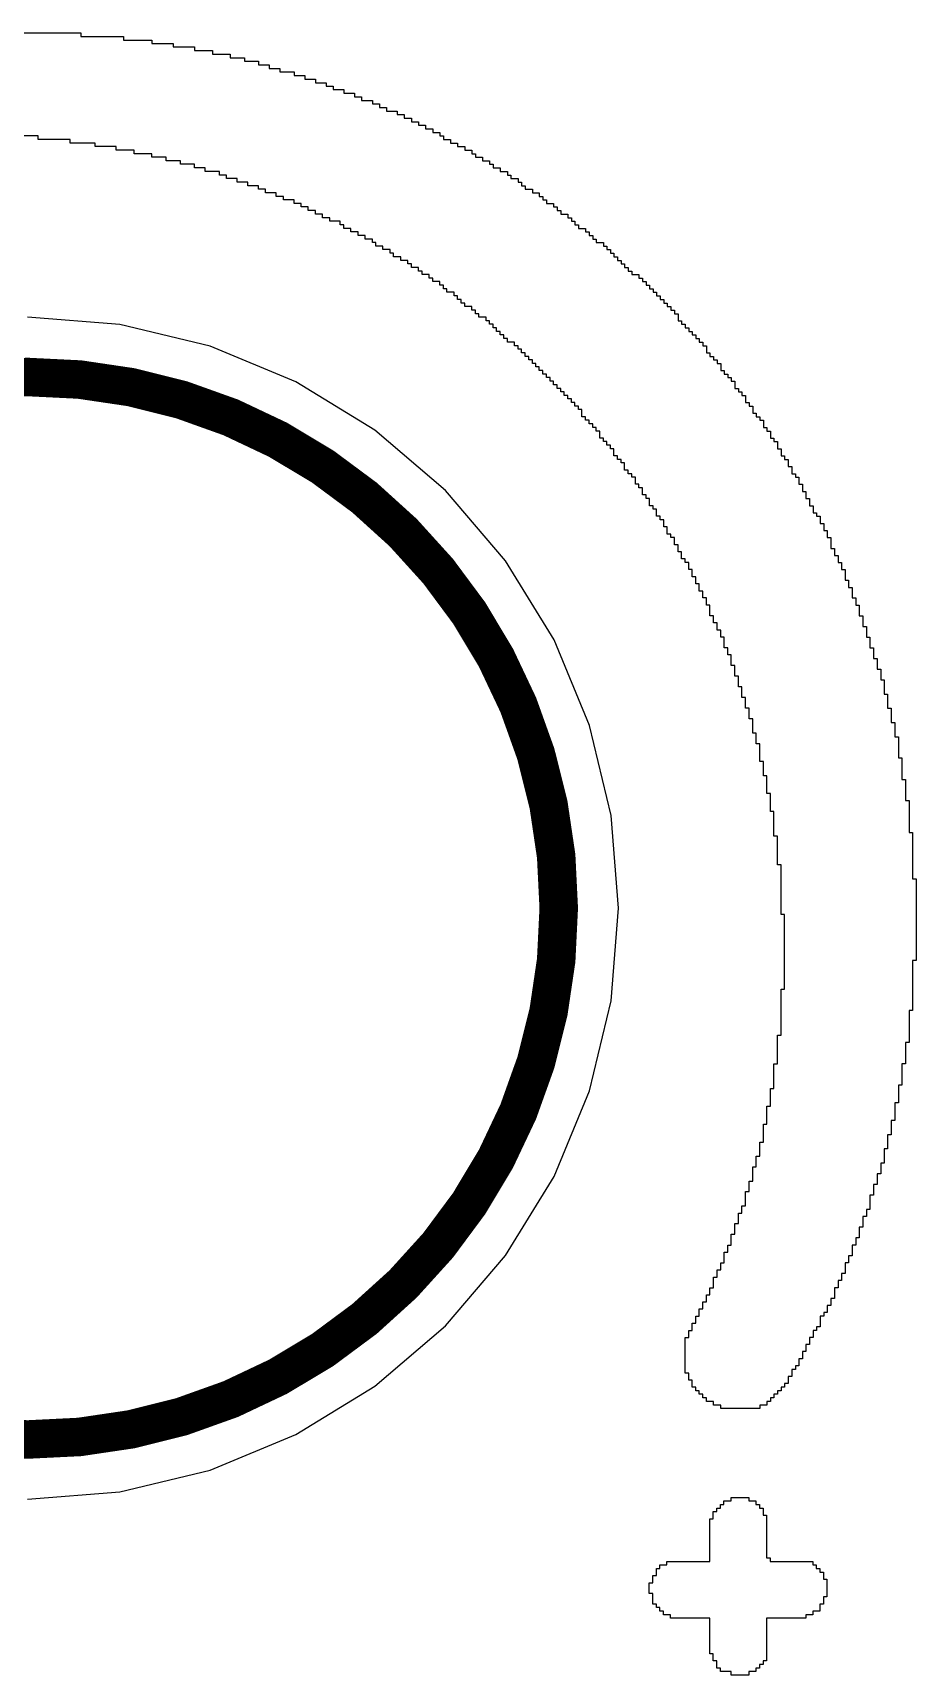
# Model space of a CAD drawing. Header units: millimetres. Extents: x -0.1 to 82.7, y -1.4 to 29.7.
# Drawn here: x 35.04 to 40.85, y 9.44 to 20.26 of the extents above; entities that cross this region are included whole.
import ezdxf

# ---------------------------------------------------------------- set-up
doc = ezdxf.new("R2010")
doc.units = ezdxf.units.MM
for name, color, linetype in [('BottomLayer', 5, 'Continuous'), ('MultiLayer', 9, 'Continuous'), ('TopLayer', 1, 'Continuous'), ('TopOverlay', 2, 'Continuous')]:
    doc.layers.add(name, color=color, linetype=linetype)

msp = doc.modelspace()

# ---------------------------------------------------------------- linework, layer by layer
at = {"layer": 'BottomLayer'}
for p, q in [((35.609, 18.34), (35, 18.388)), ((36.203, 18.197), (35.609, 18.34)), ((36.767, 17.963), (36.203, 18.197)), ((37.288, 17.644), (36.767, 17.963)), ((37.753, 17.247), (37.288, 17.644)), ((38.15, 16.783), (37.753, 17.247)), ((38.469, 16.262), (38.15, 16.783)), ((38.702, 15.698), (38.469, 16.262)), ((38.845, 15.104), (38.702, 15.698)), ((38.893, 14.494), (38.845, 15.104)), ((38.845, 13.885), (38.893, 14.494)), ((38.702, 13.291), (38.845, 13.885)), ((38.469, 12.727), (38.702, 13.291)), ((38.15, 12.206), (38.469, 12.727)), ((37.753, 11.742), (38.15, 12.206)), ((37.288, 11.345), (37.753, 11.742)), ((36.767, 11.026), (37.288, 11.345)), ((36.203, 10.792), (36.767, 11.026)), ((35.609, 10.649), (36.203, 10.792)), ((35, 10.601), (35.609, 10.649))]:
    msp.add_line(p, q, dxfattribs=at)
at = {"layer": 'MultiLayer'}
for p, q in [((35, 17.995), (35.229, 17.995)), ((35.229, 17.995), (35.684, 17.935)), ((35.684, 17.935), (36.127, 17.816)), ((36.127, 17.816), (36.551, 17.64)), ((36.551, 17.64), (36.949, 17.411)), ((36.949, 17.411), (37.313, 17.132)), ((37.313, 17.132), (37.637, 16.807)), ((37.637, 16.807), (37.916, 16.443)), ((37.916, 16.443), (38.146, 16.046)), ((38.146, 16.046), (38.321, 15.622)), ((38.321, 15.622), (38.44, 15.179)), ((38.44, 15.179), (38.5, 14.724)), ((38.5, 14.724), (38.5, 14.494)), ((38.5, 14.494), (38.5, 14.265)), ((38.5, 14.265), (38.44, 13.81)), ((38.44, 13.81), (38.321, 13.367)), ((38.321, 13.367), (38.146, 12.943)), ((38.146, 12.943), (37.916, 12.546)), ((37.916, 12.546), (37.637, 12.182)), ((37.637, 12.182), (37.313, 11.857)), ((37.313, 11.857), (36.949, 11.578)), ((36.949, 11.578), (36.551, 11.349)), ((36.551, 11.349), (36.127, 11.173)), ((36.127, 11.173), (35.684, 11.054)), ((35.684, 11.054), (35.229, 10.994)), ((35.229, 10.994), (35, 10.994))]:
    msp.add_line(p, q, dxfattribs=at)
for points, const_width in [([(38.5, 14.494, 1), (31.5, 14.494, 1)], 0.254), ([(38.436, 14.494, 1), (38.563, 14.494, 1)], 0.127)]:
    msp.add_lwpolyline(points, format="xyb", close=True, dxfattribs=dict(at, const_width=const_width))
at = {"layer": 'TopLayer'}
for p, q in [((35.609, 18.34), (35, 18.388)), ((36.203, 18.197), (35.609, 18.34)), ((36.767, 17.963), (36.203, 18.197)), ((37.288, 17.644), (36.767, 17.963)), ((37.753, 17.247), (37.288, 17.644)), ((38.15, 16.783), (37.753, 17.247)), ((38.469, 16.262), (38.15, 16.783)), ((38.702, 15.698), (38.469, 16.262)), ((38.845, 15.104), (38.702, 15.698)), ((38.893, 14.494), (38.845, 15.104)), ((38.845, 13.885), (38.893, 14.494)), ((38.702, 13.291), (38.845, 13.885)), ((38.469, 12.727), (38.702, 13.291)), ((38.15, 12.206), (38.469, 12.727)), ((37.753, 11.742), (38.15, 12.206)), ((37.288, 11.345), (37.753, 11.742)), ((36.767, 11.026), (37.288, 11.345)), ((36.203, 10.792), (36.767, 11.026)), ((35.609, 10.649), (36.203, 10.792)), ((35, 10.601), (35.609, 10.649))]:
    msp.add_line(p, q, dxfattribs=at)
at = {"layer": 'TopOverlay'}
for p, q in [((34.649, 20.261), (35.351, 20.261)), ((35.351, 20.261), (35.351, 20.238)), ((35.351, 20.238), (35.632, 20.238)), ((35.632, 20.238), (35.632, 20.214)), ((35.632, 20.214), (35.82, 20.214)), ((35.82, 20.214), (35.82, 20.191)), ((35.82, 20.191), (35.96, 20.191)), ((35.96, 20.191), (35.96, 20.168)), ((35.96, 20.168), (36.101, 20.168)), ((36.101, 20.168), (36.101, 20.144)), ((36.101, 20.144), (36.218, 20.144)), ((36.218, 20.144), (36.218, 20.121)), ((36.218, 20.121), (36.335, 20.121)), ((36.335, 20.121), (36.335, 20.097)), ((36.335, 20.097), (36.429, 20.097)), ((36.429, 20.097), (36.429, 20.074)), ((36.429, 20.074), (36.522, 20.074)), ((36.522, 20.074), (36.522, 20.05)), ((36.522, 20.05), (36.593, 20.05)), ((36.593, 20.05), (36.593, 20.027)), ((36.593, 20.027), (36.663, 20.027)), ((36.663, 20.027), (36.663, 20.004)), ((36.663, 20.004), (36.756, 20.004)), ((36.756, 20.004), (36.756, 19.98)), ((36.756, 19.98), (36.827, 19.98)), ((36.827, 19.98), (36.827, 19.957)), ((36.827, 19.957), (36.897, 19.957)), ((36.897, 19.957), (36.897, 19.933)), ((36.897, 19.933), (36.967, 19.933)), ((36.967, 19.933), (36.967, 19.91)), ((36.967, 19.91), (37.014, 19.91)), ((37.014, 19.91), (37.014, 19.887)), ((37.014, 19.887), (37.084, 19.887)), ((37.084, 19.887), (37.084, 19.863)), ((37.084, 19.863), (37.155, 19.863)), ((37.155, 19.863), (37.155, 19.84)), ((37.155, 19.84), (37.201, 19.84)), ((37.201, 19.84), (37.201, 19.816)), ((37.201, 19.816), (37.272, 19.816)), ((37.272, 19.816), (37.272, 19.793)), ((37.272, 19.793), (37.319, 19.793)), ((37.319, 19.793), (37.319, 19.769)), ((37.319, 19.769), (37.365, 19.769)), ((37.365, 19.769), (37.365, 19.746)), ((37.365, 19.746), (37.436, 19.746)), ((37.436, 19.746), (37.436, 19.723)), ((37.436, 19.723), (37.482, 19.723)), ((37.482, 19.723), (37.482, 19.699)), ((37.482, 19.699), (37.529, 19.699)), ((37.529, 19.699), (37.529, 19.676)), ((37.529, 19.676), (37.576, 19.676)), ((37.576, 19.676), (37.576, 19.652)), ((37.576, 19.652), (37.623, 19.652)), ((37.623, 19.652), (37.623, 19.629)), ((37.623, 19.629), (37.67, 19.629)), ((37.67, 19.629), (37.67, 19.605)), ((37.67, 19.605), (37.717, 19.605)), ((37.717, 19.605), (37.717, 19.582)), ((35.07, 19.582), (34.133, 19.582)), ((35.07, 19.559), (35.07, 19.582)), ((35.281, 19.559), (35.07, 19.559)), ((35.281, 19.535), (35.281, 19.559)), ((35.445, 19.535), (35.281, 19.535)), ((35.445, 19.512), (35.445, 19.535)), ((35.585, 19.512), (35.445, 19.512)), ((35.585, 19.488), (35.585, 19.512)), ((35.703, 19.488), (35.585, 19.488)), ((35.703, 19.465), (35.703, 19.488)), ((37.717, 19.582), (37.74, 19.582)), ((37.74, 19.582), (37.74, 19.559)), ((37.74, 19.559), (37.787, 19.559)), ((37.787, 19.559), (37.787, 19.535)), ((37.787, 19.535), (37.834, 19.535)), ((37.834, 19.535), (37.834, 19.512)), ((37.834, 19.512), (37.881, 19.512)), ((37.881, 19.512), (37.881, 19.488)), ((37.881, 19.488), (37.927, 19.488)), ((37.927, 19.488), (37.927, 19.465)), ((35.82, 19.465), (35.703, 19.465)), ((35.82, 19.442), (35.82, 19.465)), ((35.913, 19.442), (35.82, 19.442)), ((35.913, 19.418), (35.913, 19.442)), ((36.007, 19.418), (35.913, 19.418)), ((36.007, 19.395), (36.007, 19.418)), ((36.101, 19.395), (36.007, 19.395)), ((36.101, 19.371), (36.101, 19.395)), ((36.171, 19.371), (36.101, 19.371)), ((36.171, 19.348), (36.171, 19.371)), ((37.927, 19.465), (37.951, 19.465)), ((37.951, 19.465), (37.951, 19.442)), ((37.951, 19.442), (37.998, 19.442)), ((37.998, 19.442), (37.998, 19.418)), ((37.998, 19.418), (38.044, 19.418)), ((38.044, 19.418), (38.044, 19.395)), ((38.044, 19.395), (38.068, 19.395)), ((38.068, 19.395), (38.068, 19.371)), ((38.068, 19.371), (38.115, 19.371)), ((38.115, 19.371), (38.115, 19.348)), ((36.265, 19.348), (36.171, 19.348)), ((36.265, 19.324), (36.265, 19.348)), ((36.311, 19.324), (36.265, 19.324)), ((36.311, 19.301), (36.311, 19.324)), ((36.382, 19.301), (36.311, 19.301)), ((36.382, 19.278), (36.382, 19.301)), ((36.452, 19.278), (36.382, 19.278)), ((36.452, 19.254), (36.452, 19.278)), ((38.115, 19.348), (38.162, 19.348)), ((38.162, 19.348), (38.162, 19.324)), ((38.162, 19.324), (38.185, 19.324)), ((38.185, 19.324), (38.185, 19.301)), ((38.185, 19.301), (38.232, 19.301)), ((38.232, 19.301), (38.232, 19.278)), ((38.232, 19.278), (38.255, 19.278)), ((38.255, 19.278), (38.255, 19.254)), ((36.522, 19.254), (36.452, 19.254)), ((36.522, 19.231), (36.522, 19.254)), ((36.569, 19.231), (36.522, 19.231)), ((36.569, 19.207), (36.569, 19.231)), ((36.639, 19.207), (36.569, 19.207)), ((36.639, 19.184), (36.639, 19.207)), ((36.686, 19.184), (36.639, 19.184)), ((36.686, 19.161), (36.686, 19.184)), ((36.756, 19.161), (36.686, 19.161)), ((36.756, 19.137), (36.756, 19.161)), ((38.255, 19.254), (38.279, 19.254)), ((38.279, 19.254), (38.279, 19.231)), ((38.279, 19.231), (38.326, 19.231)), ((38.326, 19.231), (38.326, 19.207)), ((38.326, 19.207), (38.372, 19.207)), ((38.372, 19.207), (38.372, 19.184)), ((38.372, 19.184), (38.396, 19.184)), ((38.396, 19.184), (38.396, 19.161)), ((38.396, 19.161), (38.419, 19.161)), ((38.419, 19.161), (38.419, 19.137)), ((36.803, 19.137), (36.756, 19.137)), ((36.803, 19.114), (36.803, 19.137)), ((36.85, 19.114), (36.803, 19.114)), ((36.85, 19.09), (36.85, 19.114)), ((36.897, 19.09), (36.85, 19.09)), ((36.897, 19.067), (36.897, 19.09)), ((36.944, 19.067), (36.897, 19.067)), ((36.944, 19.043), (36.944, 19.067)), ((36.991, 19.043), (36.944, 19.043)), ((36.991, 19.02), (36.991, 19.043)), ((38.419, 19.137), (38.466, 19.137)), ((38.466, 19.137), (38.466, 19.114)), ((38.466, 19.114), (38.489, 19.114)), ((38.489, 19.114), (38.489, 19.09)), ((38.489, 19.09), (38.513, 19.09)), ((38.513, 19.09), (38.513, 19.067)), ((38.513, 19.067), (38.56, 19.067)), ((38.56, 19.067), (38.56, 19.043)), ((38.56, 19.043), (38.583, 19.043)), ((38.583, 19.043), (38.583, 19.02)), ((37.061, 19.02), (36.991, 19.02)), ((37.061, 18.997), (37.061, 19.02)), ((37.084, 18.997), (37.061, 18.997)), ((37.084, 18.973), (37.084, 18.997)), ((37.131, 18.973), (37.084, 18.973)), ((37.131, 18.95), (37.131, 18.973)), ((37.178, 18.95), (37.131, 18.95)), ((37.178, 18.926), (37.178, 18.95)), ((38.583, 19.02), (38.607, 19.02)), ((38.607, 19.02), (38.607, 18.997)), ((38.607, 18.997), (38.63, 18.997)), ((38.63, 18.997), (38.63, 18.973)), ((38.63, 18.973), (38.677, 18.973)), ((38.677, 18.973), (38.677, 18.95)), ((38.677, 18.95), (38.7, 18.95)), ((38.7, 18.95), (38.7, 18.926)), ((37.225, 18.926), (37.178, 18.926)), ((37.225, 18.903), (37.225, 18.926)), ((37.272, 18.903), (37.225, 18.903)), ((37.272, 18.879), (37.272, 18.903)), ((37.295, 18.879), (37.272, 18.879)), ((37.295, 18.856), (37.295, 18.879)), ((37.342, 18.856), (37.295, 18.856)), ((37.342, 18.833), (37.342, 18.856)), ((37.389, 18.833), (37.342, 18.833)), ((37.389, 18.809), (37.389, 18.833)), ((38.7, 18.926), (38.724, 18.926)), ((38.724, 18.926), (38.724, 18.903)), ((38.724, 18.903), (38.747, 18.903)), ((38.747, 18.903), (38.747, 18.879)), ((38.747, 18.879), (38.794, 18.879)), ((38.794, 18.879), (38.794, 18.856)), ((38.794, 18.856), (38.817, 18.856)), ((38.817, 18.856), (38.817, 18.833)), ((38.817, 18.833), (38.841, 18.833)), ((38.841, 18.833), (38.841, 18.809)), ((37.412, 18.809), (37.389, 18.809)), ((37.412, 18.786), (37.412, 18.809)), ((37.459, 18.786), (37.412, 18.786)), ((37.459, 18.762), (37.459, 18.786)), ((37.506, 18.762), (37.459, 18.762)), ((37.506, 18.739), (37.506, 18.762)), ((37.529, 18.739), (37.506, 18.739)), ((37.529, 18.716), (37.529, 18.739)), ((38.841, 18.809), (38.864, 18.809)), ((38.864, 18.809), (38.864, 18.786)), ((38.864, 18.786), (38.888, 18.786)), ((38.888, 18.786), (38.888, 18.762)), ((38.888, 18.762), (38.911, 18.762)), ((38.911, 18.762), (38.911, 18.739)), ((38.911, 18.739), (38.934, 18.739)), ((38.934, 18.739), (38.934, 18.716)), ((37.576, 18.716), (37.529, 18.716)), ((37.576, 18.692), (37.576, 18.716)), ((37.6, 18.692), (37.576, 18.692)), ((37.6, 18.669), (37.6, 18.692)), ((37.646, 18.669), (37.6, 18.669)), ((37.646, 18.645), (37.646, 18.669)), ((37.67, 18.645), (37.646, 18.645)), ((37.67, 18.622), (37.67, 18.645)), ((37.717, 18.622), (37.67, 18.622)), ((37.717, 18.598), (37.717, 18.622)), ((38.934, 18.716), (38.958, 18.716)), ((38.958, 18.716), (38.958, 18.692)), ((38.958, 18.692), (38.981, 18.692)), ((38.981, 18.692), (38.981, 18.669)), ((38.981, 18.669), (39.028, 18.669)), ((39.028, 18.669), (39.028, 18.645)), ((39.028, 18.645), (39.052, 18.645)), ((39.052, 18.645), (39.052, 18.622)), ((39.052, 18.622), (39.075, 18.622)), ((39.075, 18.622), (39.075, 18.598)), ((37.74, 18.598), (37.717, 18.598)), ((37.74, 18.575), (37.74, 18.598)), ((37.763, 18.575), (37.74, 18.575)), ((37.763, 18.552), (37.763, 18.575)), ((37.81, 18.552), (37.763, 18.552)), ((37.81, 18.528), (37.81, 18.552)), ((37.834, 18.528), (37.81, 18.528)), ((37.834, 18.505), (37.834, 18.528)), ((37.857, 18.505), (37.834, 18.505)), ((37.857, 18.481), (37.857, 18.505)), ((39.075, 18.598), (39.098, 18.598)), ((39.098, 18.598), (39.098, 18.575)), ((39.098, 18.575), (39.122, 18.575)), ((39.122, 18.575), (39.122, 18.552)), ((39.122, 18.552), (39.145, 18.552)), ((39.145, 18.552), (39.145, 18.528)), ((39.145, 18.528), (39.169, 18.528)), ((39.169, 18.528), (39.169, 18.505)), ((39.169, 18.505), (39.192, 18.505)), ((39.192, 18.505), (39.192, 18.481)), ((37.881, 18.481), (37.857, 18.481)), ((37.881, 18.458), (37.881, 18.481)), ((37.927, 18.458), (37.881, 18.458)), ((37.927, 18.435), (37.927, 18.458)), ((37.951, 18.435), (37.927, 18.435)), ((37.951, 18.411), (37.951, 18.435)), ((37.974, 18.411), (37.951, 18.411)), ((37.974, 18.388), (37.974, 18.411)), ((39.192, 18.481), (39.215, 18.481)), ((39.215, 18.481), (39.215, 18.458)), ((39.215, 18.458), (39.239, 18.458)), ((39.239, 18.458), (39.239, 18.435)), ((39.239, 18.435), (39.262, 18.435)), ((39.262, 18.435), (39.262, 18.411)), ((39.262, 18.411), (39.286, 18.411)), ((39.286, 18.411), (39.286, 18.388)), ((38.021, 18.388), (37.974, 18.388)), ((38.021, 18.364), (38.021, 18.388)), ((38.044, 18.364), (38.021, 18.364)), ((38.044, 18.341), (38.044, 18.364)), ((38.068, 18.341), (38.044, 18.341)), ((38.068, 18.317), (38.068, 18.341)), ((38.091, 18.317), (38.068, 18.317)), ((38.091, 18.294), (38.091, 18.317)), ((38.115, 18.294), (38.091, 18.294)), ((38.115, 18.271), (38.115, 18.294)), ((39.286, 18.388), (39.286, 18.364)), ((39.286, 18.364), (39.309, 18.364)), ((39.309, 18.364), (39.309, 18.341)), ((39.309, 18.341), (39.333, 18.341)), ((39.333, 18.341), (39.333, 18.317)), ((39.333, 18.317), (39.356, 18.317)), ((39.356, 18.317), (39.356, 18.294)), ((39.356, 18.294), (39.379, 18.294)), ((39.379, 18.294), (39.379, 18.271)), ((38.138, 18.271), (38.115, 18.271)), ((38.138, 18.247), (38.138, 18.271)), ((38.162, 18.247), (38.138, 18.247)), ((38.162, 18.224), (38.162, 18.247)), ((38.208, 18.224), (38.162, 18.224)), ((38.208, 18.2), (38.208, 18.224)), ((38.232, 18.2), (38.208, 18.2)), ((38.232, 18.177), (38.232, 18.2)), ((39.379, 18.271), (39.403, 18.271)), ((39.403, 18.271), (39.403, 18.247)), ((39.403, 18.247), (39.426, 18.247)), ((39.426, 18.247), (39.426, 18.224)), ((39.426, 18.224), (39.45, 18.224)), ((39.45, 18.224), (39.45, 18.2)), ((39.45, 18.2), (39.473, 18.2)), ((39.473, 18.2), (39.473, 18.177)), ((38.255, 18.177), (38.232, 18.177)), ((38.255, 18.153), (38.255, 18.177)), ((38.279, 18.153), (38.255, 18.153)), ((38.279, 18.13), (38.279, 18.153)), ((38.302, 18.13), (38.279, 18.13)), ((38.302, 18.107), (38.302, 18.13)), ((38.326, 18.107), (38.302, 18.107)), ((38.326, 18.083), (38.326, 18.107)), ((38.349, 18.083), (38.326, 18.083)), ((38.349, 18.06), (38.349, 18.083)), ((39.473, 18.177), (39.473, 18.153)), ((39.473, 18.153), (39.496, 18.153)), ((39.496, 18.153), (39.496, 18.13)), ((39.496, 18.13), (39.52, 18.13)), ((39.52, 18.13), (39.52, 18.107)), ((39.52, 18.107), (39.543, 18.107)), ((39.543, 18.107), (39.543, 18.083)), ((39.543, 18.083), (39.567, 18.083)), ((39.567, 18.083), (39.567, 18.06)), ((38.372, 18.06), (38.349, 18.06)), ((38.372, 18.036), (38.372, 18.06)), ((38.396, 18.036), (38.372, 18.036)), ((38.396, 18.013), (38.396, 18.036)), ((38.419, 18.013), (38.396, 18.013)), ((38.419, 17.99), (38.419, 18.013)), ((38.443, 17.99), (38.419, 17.99)), ((38.443, 17.966), (38.443, 17.99)), ((38.466, 17.966), (38.443, 17.966)), ((38.466, 17.943), (38.466, 17.966)), ((39.567, 18.06), (39.567, 18.036)), ((39.567, 18.036), (39.59, 18.036)), ((39.59, 18.036), (39.59, 18.013)), ((39.59, 18.013), (39.614, 18.013)), ((39.614, 18.013), (39.614, 17.99)), ((39.614, 17.99), (39.637, 17.99)), ((39.637, 17.99), (39.637, 17.966)), ((39.637, 17.966), (39.66, 17.966)), ((39.66, 17.966), (39.66, 17.943)), ((38.489, 17.943), (38.466, 17.943)), ((38.489, 17.919), (38.489, 17.943)), ((38.513, 17.919), (38.489, 17.919)), ((38.513, 17.896), (38.513, 17.919)), ((38.536, 17.896), (38.513, 17.896)), ((38.536, 17.872), (38.536, 17.896)), ((38.56, 17.872), (38.536, 17.872)), ((38.56, 17.849), (38.56, 17.872)), ((39.66, 17.943), (39.66, 17.919)), ((39.66, 17.919), (39.684, 17.919)), ((39.684, 17.919), (39.684, 17.896)), ((39.684, 17.896), (39.707, 17.896)), ((39.707, 17.896), (39.707, 17.872)), ((39.707, 17.872), (39.731, 17.872)), ((39.731, 17.872), (39.731, 17.849)), ((38.583, 17.849), (38.56, 17.849)), ((38.583, 17.826), (38.583, 17.849)), ((38.607, 17.826), (38.583, 17.826)), ((38.607, 17.802), (38.607, 17.826)), ((38.63, 17.802), (38.607, 17.802)), ((38.63, 17.779), (38.63, 17.802)), ((38.653, 17.779), (38.63, 17.779)), ((38.653, 17.755), (38.653, 17.779)), ((38.653, 17.732), (38.653, 17.755)), ((39.731, 17.849), (39.731, 17.826)), ((39.731, 17.826), (39.754, 17.826)), ((39.754, 17.826), (39.754, 17.802)), ((39.754, 17.802), (39.778, 17.802)), ((39.778, 17.802), (39.778, 17.779)), ((39.778, 17.779), (39.778, 17.755)), ((39.778, 17.755), (39.801, 17.755)), ((39.801, 17.755), (39.801, 17.732)), ((38.677, 17.732), (38.653, 17.732)), ((38.677, 17.709), (38.677, 17.732)), ((38.7, 17.709), (38.677, 17.709)), ((38.7, 17.685), (38.7, 17.709)), ((38.724, 17.685), (38.7, 17.685)), ((38.724, 17.662), (38.724, 17.685)), ((38.747, 17.662), (38.724, 17.662)), ((38.747, 17.638), (38.747, 17.662)), ((38.77, 17.638), (38.747, 17.638)), ((38.77, 17.615), (38.77, 17.638)), ((39.801, 17.732), (39.824, 17.732)), ((39.824, 17.732), (39.824, 17.709)), ((39.824, 17.709), (39.848, 17.709)), ((39.848, 17.709), (39.848, 17.685)), ((39.848, 17.685), (39.848, 17.662)), ((39.848, 17.662), (39.871, 17.662)), ((39.871, 17.662), (39.871, 17.638)), ((39.871, 17.638), (39.895, 17.638)), ((39.895, 17.638), (39.895, 17.615)), ((38.77, 17.591), (38.77, 17.615)), ((38.794, 17.591), (38.77, 17.591)), ((38.794, 17.568), (38.794, 17.591)), ((38.817, 17.568), (38.794, 17.568)), ((38.817, 17.545), (38.817, 17.568)), ((38.841, 17.545), (38.817, 17.545)), ((38.841, 17.521), (38.841, 17.545)), ((39.895, 17.615), (39.895, 17.591)), ((39.895, 17.591), (39.918, 17.591)), ((39.918, 17.591), (39.918, 17.568)), ((39.918, 17.568), (39.941, 17.568)), ((39.941, 17.568), (39.941, 17.545)), ((39.941, 17.545), (39.941, 17.521)), ((38.864, 17.521), (38.841, 17.521)), ((38.864, 17.498), (38.864, 17.521)), ((38.864, 17.474), (38.864, 17.498)), ((38.888, 17.474), (38.864, 17.474)), ((38.888, 17.451), (38.888, 17.474)), ((38.911, 17.451), (38.888, 17.451)), ((38.911, 17.428), (38.911, 17.451)), ((38.934, 17.428), (38.911, 17.428)), ((38.934, 17.404), (38.934, 17.428)), ((39.941, 17.521), (39.965, 17.521)), ((39.965, 17.521), (39.965, 17.498)), ((39.965, 17.498), (39.965, 17.474)), ((39.965, 17.474), (39.988, 17.474)), ((39.988, 17.474), (39.988, 17.451)), ((39.988, 17.451), (40.012, 17.451)), ((40.012, 17.451), (40.012, 17.428)), ((40.012, 17.428), (40.012, 17.404)), ((38.934, 17.381), (38.934, 17.404)), ((38.958, 17.381), (38.934, 17.381)), ((38.958, 17.357), (38.958, 17.381)), ((38.981, 17.357), (38.958, 17.357)), ((38.981, 17.334), (38.981, 17.357)), ((39.005, 17.334), (38.981, 17.334)), ((39.005, 17.31), (39.005, 17.334)), ((40.012, 17.404), (40.035, 17.404)), ((40.035, 17.404), (40.035, 17.381)), ((40.035, 17.381), (40.035, 17.357)), ((40.035, 17.357), (40.059, 17.357)), ((40.059, 17.357), (40.059, 17.334)), ((40.059, 17.334), (40.082, 17.334)), ((40.082, 17.334), (40.082, 17.31)), ((39.005, 17.287), (39.005, 17.31)), ((39.028, 17.287), (39.005, 17.287)), ((39.028, 17.264), (39.028, 17.287)), ((39.052, 17.264), (39.028, 17.264)), ((39.052, 17.24), (39.052, 17.264)), ((39.052, 17.217), (39.052, 17.24)), ((39.075, 17.217), (39.052, 17.217)), ((39.075, 17.193), (39.075, 17.217)), ((40.082, 17.31), (40.082, 17.287)), ((40.082, 17.287), (40.105, 17.287)), ((40.105, 17.287), (40.105, 17.264)), ((40.105, 17.264), (40.105, 17.24)), ((40.105, 17.24), (40.129, 17.24)), ((40.129, 17.24), (40.129, 17.217)), ((40.129, 17.217), (40.129, 17.193)), ((39.098, 17.193), (39.075, 17.193)), ((39.098, 17.17), (39.098, 17.193)), ((39.098, 17.146), (39.098, 17.17)), ((39.122, 17.146), (39.098, 17.146)), ((39.122, 17.123), (39.122, 17.146)), ((39.145, 17.123), (39.122, 17.123)), ((39.145, 17.1), (39.145, 17.123)), ((39.145, 17.076), (39.145, 17.1)), ((40.129, 17.193), (40.152, 17.193)), ((40.152, 17.193), (40.152, 17.17)), ((40.152, 17.17), (40.152, 17.146)), ((40.152, 17.146), (40.176, 17.146)), ((40.176, 17.146), (40.176, 17.123)), ((40.176, 17.123), (40.176, 17.1)), ((40.176, 17.1), (40.199, 17.1)), ((40.199, 17.1), (40.199, 17.076)), ((39.169, 17.076), (39.145, 17.076)), ((39.169, 17.053), (39.169, 17.076)), ((39.192, 17.053), (39.169, 17.053)), ((39.192, 17.029), (39.192, 17.053)), ((39.192, 17.006), (39.192, 17.029)), ((39.215, 17.006), (39.192, 17.006)), ((39.215, 16.983), (39.215, 17.006)), ((40.199, 17.076), (40.222, 17.076)), ((40.222, 17.076), (40.222, 17.053)), ((40.222, 17.053), (40.222, 17.029)), ((40.222, 17.029), (40.246, 17.029)), ((40.246, 17.029), (40.246, 17.006)), ((40.246, 17.006), (40.246, 16.983)), ((39.215, 16.959), (39.215, 16.983)), ((39.239, 16.959), (39.215, 16.959)), ((39.239, 16.936), (39.239, 16.959)), ((39.262, 16.936), (39.239, 16.936)), ((39.262, 16.912), (39.262, 16.936)), ((39.262, 16.889), (39.262, 16.912)), ((39.286, 16.889), (39.262, 16.889)), ((39.286, 16.865), (39.286, 16.889)), ((40.246, 16.983), (40.269, 16.983)), ((40.269, 16.983), (40.269, 16.959)), ((40.269, 16.959), (40.269, 16.936)), ((40.269, 16.936), (40.293, 16.936)), ((40.293, 16.936), (40.293, 16.912)), ((40.293, 16.912), (40.293, 16.889)), ((40.293, 16.889), (40.293, 16.865)), ((39.286, 16.842), (39.286, 16.865)), ((39.309, 16.842), (39.286, 16.842)), ((39.309, 16.819), (39.309, 16.842)), ((39.309, 16.795), (39.309, 16.819)), ((39.333, 16.795), (39.309, 16.795)), ((39.333, 16.772), (39.333, 16.795)), ((39.356, 16.772), (39.333, 16.772)), ((39.356, 16.748), (39.356, 16.772)), ((40.293, 16.865), (40.316, 16.865)), ((40.316, 16.865), (40.316, 16.842)), ((40.316, 16.842), (40.316, 16.819)), ((40.316, 16.819), (40.34, 16.819)), ((40.34, 16.819), (40.34, 16.795)), ((40.34, 16.795), (40.34, 16.772)), ((40.34, 16.772), (40.363, 16.772)), ((40.363, 16.772), (40.363, 16.748)), ((39.356, 16.725), (39.356, 16.748)), ((39.379, 16.725), (39.356, 16.725)), ((39.379, 16.702), (39.379, 16.725)), ((39.379, 16.678), (39.379, 16.702)), ((39.403, 16.678), (39.379, 16.678)), ((39.403, 16.655), (39.403, 16.678)), ((40.363, 16.748), (40.363, 16.725)), ((40.363, 16.725), (40.386, 16.725)), ((40.386, 16.725), (40.386, 16.702)), ((40.386, 16.702), (40.386, 16.678)), ((40.386, 16.678), (40.386, 16.655)), ((39.403, 16.631), (39.403, 16.655)), ((39.426, 16.631), (39.403, 16.631)), ((39.426, 16.608), (39.426, 16.631)), ((39.426, 16.584), (39.426, 16.608)), ((39.45, 16.584), (39.426, 16.584)), ((39.45, 16.561), (39.45, 16.584)), ((39.45, 16.538), (39.45, 16.561)), ((40.386, 16.655), (40.41, 16.655)), ((40.41, 16.655), (40.41, 16.631)), ((40.41, 16.631), (40.41, 16.608)), ((40.41, 16.608), (40.433, 16.608)), ((40.433, 16.608), (40.433, 16.584)), ((40.433, 16.584), (40.433, 16.561)), ((40.433, 16.561), (40.433, 16.538)), ((39.473, 16.538), (39.45, 16.538)), ((39.473, 16.514), (39.473, 16.538)), ((39.473, 16.491), (39.473, 16.514)), ((39.496, 16.491), (39.473, 16.491)), ((39.496, 16.467), (39.496, 16.491)), ((39.496, 16.444), (39.496, 16.467)), ((40.433, 16.538), (40.457, 16.538)), ((40.457, 16.538), (40.457, 16.514)), ((40.457, 16.514), (40.457, 16.491)), ((40.457, 16.491), (40.48, 16.491)), ((40.48, 16.491), (40.48, 16.467)), ((40.48, 16.467), (40.48, 16.444)), ((39.496, 16.42), (39.496, 16.444)), ((39.52, 16.42), (39.496, 16.42)), ((39.52, 16.397), (39.52, 16.42)), ((39.52, 16.374), (39.52, 16.397)), ((39.543, 16.374), (39.52, 16.374)), ((39.543, 16.35), (39.543, 16.374)), ((39.543, 16.327), (39.543, 16.35)), ((40.48, 16.444), (40.48, 16.42)), ((40.48, 16.42), (40.504, 16.42)), ((40.504, 16.42), (40.504, 16.397)), ((40.504, 16.397), (40.504, 16.374)), ((40.504, 16.374), (40.504, 16.35)), ((40.504, 16.35), (40.527, 16.35)), ((40.527, 16.35), (40.527, 16.327)), ((39.567, 16.327), (39.543, 16.327)), ((39.567, 16.303), (39.567, 16.327)), ((39.567, 16.28), (39.567, 16.303)), ((39.59, 16.28), (39.567, 16.28)), ((39.59, 16.257), (39.59, 16.28)), ((39.59, 16.233), (39.59, 16.257)), ((39.59, 16.21), (39.59, 16.233)), ((40.527, 16.327), (40.527, 16.303)), ((40.527, 16.303), (40.527, 16.28)), ((40.527, 16.28), (40.55, 16.28)), ((40.55, 16.28), (40.55, 16.257)), ((40.55, 16.257), (40.55, 16.233)), ((40.55, 16.233), (40.55, 16.21)), ((39.614, 16.21), (39.59, 16.21)), ((39.614, 16.186), (39.614, 16.21)), ((39.614, 16.163), (39.614, 16.186)), ((39.637, 16.163), (39.614, 16.163)), ((39.637, 16.139), (39.637, 16.163)), ((39.637, 16.116), (39.637, 16.139)), ((40.55, 16.21), (40.574, 16.21)), ((40.574, 16.21), (40.574, 16.186)), ((40.574, 16.186), (40.574, 16.163)), ((40.574, 16.163), (40.574, 16.139)), ((40.574, 16.139), (40.597, 16.139)), ((40.597, 16.139), (40.597, 16.116)), ((39.637, 16.093), (39.637, 16.116)), ((39.66, 16.093), (39.637, 16.093)), ((39.66, 16.069), (39.66, 16.093)), ((39.66, 16.046), (39.66, 16.069)), ((39.66, 16.022), (39.66, 16.046)), ((39.684, 16.022), (39.66, 16.022)), ((39.684, 15.999), (39.684, 16.022)), ((40.597, 16.116), (40.597, 16.093)), ((40.597, 16.093), (40.597, 16.069)), ((40.597, 16.069), (40.621, 16.069)), ((40.621, 16.069), (40.621, 16.046)), ((40.621, 16.046), (40.621, 16.022)), ((40.621, 16.022), (40.621, 15.999)), ((39.684, 15.976), (39.684, 15.999)), ((39.684, 15.952), (39.684, 15.976)), ((39.707, 15.952), (39.684, 15.952)), ((39.707, 15.929), (39.707, 15.952)), ((39.707, 15.905), (39.707, 15.929)), ((39.707, 15.882), (39.707, 15.905)), ((40.621, 15.999), (40.644, 15.999)), ((40.644, 15.999), (40.644, 15.976)), ((40.644, 15.976), (40.644, 15.952)), ((40.644, 15.952), (40.644, 15.929)), ((40.644, 15.929), (40.644, 15.905)), ((40.644, 15.905), (40.667, 15.905)), ((40.667, 15.905), (40.667, 15.882)), ((39.731, 15.882), (39.707, 15.882)), ((39.731, 15.858), (39.731, 15.882)), ((39.731, 15.835), (39.731, 15.858)), ((39.731, 15.812), (39.731, 15.835)), ((39.754, 15.812), (39.731, 15.812)), ((39.754, 15.788), (39.754, 15.812)), ((40.667, 15.882), (40.667, 15.858)), ((40.667, 15.858), (40.667, 15.835)), ((40.667, 15.835), (40.667, 15.812)), ((40.667, 15.812), (40.691, 15.812)), ((40.691, 15.812), (40.691, 15.788)), ((39.754, 15.765), (39.754, 15.788)), ((39.754, 15.741), (39.754, 15.765)), ((39.778, 15.741), (39.754, 15.741)), ((39.778, 15.718), (39.778, 15.741)), ((39.778, 15.694), (39.778, 15.718)), ((39.778, 15.671), (39.778, 15.694)), ((40.691, 15.788), (40.691, 15.765)), ((40.691, 15.765), (40.691, 15.741)), ((40.691, 15.741), (40.691, 15.718)), ((40.691, 15.718), (40.714, 15.718)), ((40.714, 15.718), (40.714, 15.694)), ((40.714, 15.694), (40.714, 15.671)), ((39.778, 15.648), (39.778, 15.671)), ((39.801, 15.648), (39.778, 15.648)), ((39.801, 15.624), (39.801, 15.648)), ((39.801, 15.601), (39.801, 15.624)), ((39.801, 15.577), (39.801, 15.601)), ((40.714, 15.671), (40.714, 15.648)), ((40.714, 15.648), (40.714, 15.624)), ((40.714, 15.624), (40.738, 15.624)), ((40.738, 15.624), (40.738, 15.601)), ((40.738, 15.601), (40.738, 15.577)), ((39.824, 15.577), (39.801, 15.577)), ((39.824, 15.554), (39.824, 15.577)), ((39.824, 15.531), (39.824, 15.554)), ((39.824, 15.507), (39.824, 15.531)), ((39.824, 15.484), (39.824, 15.507)), ((39.824, 15.46), (39.824, 15.484)), ((40.738, 15.577), (40.738, 15.554)), ((40.738, 15.554), (40.738, 15.531)), ((40.738, 15.531), (40.738, 15.507)), ((40.738, 15.507), (40.738, 15.484)), ((40.738, 15.484), (40.761, 15.484)), ((40.761, 15.484), (40.761, 15.46)), ((39.848, 15.46), (39.824, 15.46)), ((39.848, 15.437), (39.848, 15.46)), ((39.848, 15.413), (39.848, 15.437)), ((39.848, 15.39), (39.848, 15.413)), ((39.848, 15.367), (39.848, 15.39)), ((39.871, 15.367), (39.848, 15.367)), ((39.871, 15.343), (39.871, 15.367)), ((40.761, 15.46), (40.761, 15.437)), ((40.761, 15.437), (40.761, 15.413)), ((40.761, 15.413), (40.761, 15.39)), ((40.761, 15.39), (40.761, 15.367)), ((40.761, 15.367), (40.761, 15.343)), ((39.871, 15.32), (39.871, 15.343)), ((39.871, 15.296), (39.871, 15.32)), ((39.871, 15.273), (39.871, 15.296)), ((39.871, 15.25), (39.871, 15.273)), ((40.761, 15.343), (40.785, 15.343)), ((40.785, 15.343), (40.785, 15.32)), ((40.785, 15.32), (40.785, 15.296)), ((40.785, 15.296), (40.785, 15.273)), ((40.785, 15.273), (40.785, 15.25)), ((39.895, 15.25), (39.871, 15.25)), ((39.895, 15.226), (39.895, 15.25)), ((39.895, 15.203), (39.895, 15.226)), ((39.895, 15.179), (39.895, 15.203)), ((39.895, 15.156), (39.895, 15.179)), ((39.895, 15.132), (39.895, 15.156)), ((40.785, 15.25), (40.785, 15.226)), ((40.785, 15.226), (40.785, 15.203)), ((40.785, 15.203), (40.808, 15.203)), ((40.808, 15.203), (40.808, 15.179)), ((40.808, 15.179), (40.808, 15.156)), ((40.808, 15.156), (40.808, 15.132)), ((39.918, 15.132), (39.895, 15.132)), ((39.918, 15.109), (39.918, 15.132)), ((39.918, 15.086), (39.918, 15.109)), ((39.918, 15.062), (39.918, 15.086)), ((39.918, 15.039), (39.918, 15.062)), ((40.808, 15.132), (40.808, 15.109)), ((40.808, 15.109), (40.808, 15.086)), ((40.808, 15.086), (40.808, 15.062)), ((40.808, 15.062), (40.808, 15.039)), ((39.918, 15.015), (39.918, 15.039)), ((39.918, 14.992), (39.918, 15.015)), ((39.918, 14.968), (39.918, 14.992)), ((39.941, 14.968), (39.918, 14.968)), ((39.941, 14.945), (39.941, 14.968)), ((39.941, 14.922), (39.941, 14.945)), ((40.808, 15.039), (40.808, 15.015)), ((40.808, 15.015), (40.808, 14.992)), ((40.808, 14.992), (40.831, 14.992)), ((40.831, 14.992), (40.831, 14.968)), ((40.831, 14.968), (40.831, 14.945)), ((40.831, 14.945), (40.831, 14.922)), ((39.941, 14.898), (39.941, 14.922)), ((39.941, 14.875), (39.941, 14.898)), ((39.941, 14.851), (39.941, 14.875)), ((39.941, 14.828), (39.941, 14.851)), ((39.941, 14.805), (39.941, 14.828)), ((40.831, 14.922), (40.831, 14.898)), ((40.831, 14.898), (40.831, 14.875)), ((40.831, 14.875), (40.831, 14.851)), ((40.831, 14.851), (40.831, 14.828)), ((40.831, 14.828), (40.831, 14.805)), ((39.941, 14.781), (39.941, 14.805)), ((39.965, 14.781), (39.941, 14.781)), ((39.965, 14.758), (39.965, 14.781)), ((39.965, 14.734), (39.965, 14.758)), ((39.965, 14.711), (39.965, 14.734)), ((40.831, 14.805), (40.831, 14.781)), ((40.831, 14.781), (40.831, 14.758)), ((40.831, 14.758), (40.831, 14.734)), ((40.831, 14.734), (40.831, 14.711)), ((39.965, 14.687), (39.965, 14.711)), ((39.965, 14.664), (39.965, 14.687)), ((39.965, 14.641), (39.965, 14.664)), ((39.965, 14.617), (39.965, 14.641)), ((39.965, 14.594), (39.965, 14.617)), ((40.831, 14.711), (40.831, 14.687)), ((40.831, 14.687), (40.855, 14.687)), ((40.855, 14.687), (40.855, 14.664)), ((40.855, 14.664), (40.855, 14.641)), ((40.855, 14.641), (40.855, 14.617)), ((40.855, 14.617), (40.855, 14.594)), ((39.965, 14.57), (39.965, 14.594)), ((39.965, 14.547), (39.965, 14.57)), ((39.965, 14.524), (39.965, 14.547)), ((39.965, 14.5), (39.965, 14.524)), ((39.965, 14.477), (39.965, 14.5)), ((40.855, 14.594), (40.855, 14.57)), ((40.855, 14.57), (40.855, 14.547)), ((40.855, 14.547), (40.855, 14.524)), ((40.855, 14.524), (40.855, 14.5)), ((40.855, 14.5), (40.855, 14.477)), ((39.965, 14.453), (39.965, 14.477)), ((39.988, 14.453), (39.965, 14.453)), ((39.988, 14.43), (39.988, 14.453)), ((39.988, 14.406), (39.988, 14.43)), ((39.988, 14.383), (39.988, 14.406)), ((40.855, 14.477), (40.855, 14.453)), ((40.855, 14.453), (40.855, 14.43)), ((40.855, 14.43), (40.855, 14.406)), ((40.855, 14.406), (40.855, 14.383)), ((39.988, 14.36), (39.988, 14.383)), ((39.988, 14.336), (39.988, 14.36)), ((39.988, 14.313), (39.988, 14.336)), ((39.988, 14.289), (39.988, 14.313)), ((39.988, 14.266), (39.988, 14.289)), ((40.855, 14.383), (40.855, 14.36)), ((40.855, 14.36), (40.855, 14.336)), ((40.855, 14.336), (40.855, 14.313)), ((40.855, 14.313), (40.855, 14.289)), ((40.855, 14.289), (40.855, 14.266)), ((39.988, 14.242), (39.988, 14.266)), ((39.988, 14.219), (39.988, 14.242)), ((39.988, 14.196), (39.988, 14.219)), ((39.988, 14.172), (39.988, 14.196)), ((40.855, 14.266), (40.855, 14.242)), ((40.855, 14.242), (40.855, 14.219)), ((40.855, 14.219), (40.855, 14.196)), ((40.855, 14.196), (40.855, 14.172)), ((39.988, 14.149), (39.988, 14.172)), ((39.988, 14.125), (39.988, 14.149)), ((39.988, 14.102), (39.988, 14.125)), ((39.988, 14.079), (39.988, 14.102)), ((39.988, 14.055), (39.988, 14.079)), ((40.855, 14.149), (40.831, 14.149)), ((40.831, 14.149), (40.831, 14.125)), ((40.831, 14.125), (40.831, 14.102)), ((40.831, 14.102), (40.831, 14.079)), ((40.831, 14.079), (40.831, 14.055)), ((40.855, 14.172), (40.855, 14.149)), ((39.965, 13.938), (39.965, 13.961)), ((39.965, 13.961), (39.988, 13.961)), ((39.988, 14.032), (39.988, 14.055)), ((39.988, 14.008), (39.988, 14.032)), ((39.988, 13.985), (39.988, 14.008)), ((39.988, 13.961), (39.988, 13.985)), ((40.831, 14.055), (40.831, 14.032)), ((40.831, 14.032), (40.831, 14.008)), ((40.831, 14.008), (40.831, 13.985)), ((40.831, 13.985), (40.831, 13.961)), ((40.831, 13.961), (40.831, 13.938)), ((39.965, 13.915), (39.965, 13.938)), ((39.965, 13.891), (39.965, 13.915)), ((39.965, 13.868), (39.965, 13.891)), ((39.965, 13.844), (39.965, 13.868)), ((40.831, 13.938), (40.831, 13.915)), ((40.831, 13.915), (40.831, 13.891)), ((40.831, 13.891), (40.831, 13.868)), ((40.831, 13.868), (40.831, 13.844)), ((39.965, 13.821), (39.965, 13.844)), ((39.965, 13.798), (39.965, 13.821)), ((39.965, 13.774), (39.965, 13.798)), ((39.965, 13.751), (39.965, 13.774)), ((39.965, 13.727), (39.965, 13.751)), ((40.831, 13.821), (40.808, 13.821)), ((40.808, 13.821), (40.808, 13.798)), ((40.808, 13.798), (40.808, 13.774)), ((40.808, 13.774), (40.808, 13.751)), ((40.808, 13.751), (40.808, 13.727)), ((40.831, 13.844), (40.831, 13.821)), ((39.941, 13.634), (39.941, 13.657)), ((39.941, 13.657), (39.965, 13.657)), ((39.941, 13.61), (39.941, 13.634)), ((39.965, 13.704), (39.965, 13.727)), ((39.965, 13.68), (39.965, 13.704)), ((39.965, 13.657), (39.965, 13.68)), ((40.808, 13.727), (40.808, 13.704)), ((40.808, 13.704), (40.808, 13.68)), ((40.808, 13.68), (40.808, 13.657)), ((40.808, 13.657), (40.808, 13.634)), ((40.808, 13.634), (40.808, 13.61)), ((39.941, 13.587), (39.941, 13.61)), ((39.941, 13.563), (39.941, 13.587)), ((39.941, 13.54), (39.941, 13.563)), ((39.941, 13.516), (39.941, 13.54)), ((40.808, 13.61), (40.785, 13.61)), ((40.785, 13.61), (40.785, 13.587)), ((40.785, 13.587), (40.785, 13.563)), ((40.785, 13.563), (40.785, 13.54)), ((40.785, 13.54), (40.785, 13.516)), ((39.918, 13.446), (39.918, 13.47)), ((39.918, 13.47), (39.941, 13.47)), ((39.918, 13.423), (39.918, 13.446)), ((39.918, 13.399), (39.918, 13.423)), ((39.941, 13.493), (39.941, 13.516)), ((39.941, 13.47), (39.941, 13.493)), ((40.785, 13.47), (40.761, 13.47)), ((40.761, 13.47), (40.761, 13.446)), ((40.761, 13.446), (40.761, 13.423)), ((40.761, 13.423), (40.761, 13.399)), ((40.785, 13.516), (40.785, 13.493)), ((40.785, 13.493), (40.785, 13.47)), ((39.918, 13.376), (39.918, 13.399)), ((39.918, 13.353), (39.918, 13.376)), ((39.918, 13.329), (39.918, 13.353)), ((39.918, 13.306), (39.918, 13.329)), ((40.761, 13.329), (40.738, 13.329)), ((40.738, 13.329), (40.738, 13.306)), ((40.761, 13.399), (40.761, 13.376)), ((40.761, 13.376), (40.761, 13.353)), ((40.761, 13.353), (40.761, 13.329)), ((39.895, 13.282), (39.895, 13.306)), ((39.895, 13.306), (39.918, 13.306)), ((39.895, 13.259), (39.895, 13.282)), ((39.895, 13.235), (39.895, 13.259)), ((39.895, 13.212), (39.895, 13.235)), ((39.895, 13.189), (39.895, 13.212)), ((40.738, 13.212), (40.714, 13.212)), ((40.714, 13.212), (40.714, 13.189)), ((40.738, 13.306), (40.738, 13.282)), ((40.738, 13.282), (40.738, 13.259)), ((40.738, 13.259), (40.738, 13.235)), ((40.738, 13.235), (40.738, 13.212)), ((39.871, 13.165), (39.871, 13.189)), ((39.871, 13.189), (39.895, 13.189)), ((39.871, 13.142), (39.871, 13.165)), ((39.871, 13.118), (39.871, 13.142)), ((39.871, 13.095), (39.871, 13.118)), ((39.871, 13.072), (39.871, 13.095)), ((40.714, 13.095), (40.691, 13.095)), ((40.691, 13.095), (40.691, 13.072)), ((40.714, 13.189), (40.714, 13.165)), ((40.714, 13.165), (40.714, 13.142)), ((40.714, 13.142), (40.714, 13.118)), ((40.714, 13.118), (40.714, 13.095)), ((39.848, 13.048), (39.848, 13.072)), ((39.848, 13.072), (39.871, 13.072)), ((39.848, 13.025), (39.848, 13.048)), ((39.848, 13.001), (39.848, 13.025)), ((39.848, 12.978), (39.848, 13.001)), ((40.691, 13.001), (40.667, 13.001)), ((40.667, 13.001), (40.667, 12.978)), ((40.691, 13.072), (40.691, 13.048)), ((40.691, 13.048), (40.691, 13.025)), ((40.691, 13.025), (40.691, 13.001)), ((39.824, 12.931), (39.824, 12.954)), ((39.824, 12.954), (39.848, 12.954)), ((39.824, 12.908), (39.824, 12.931)), ((39.824, 12.884), (39.824, 12.908)), ((39.824, 12.861), (39.824, 12.884)), ((39.848, 12.954), (39.848, 12.978)), ((40.667, 12.908), (40.644, 12.908)), ((40.644, 12.908), (40.644, 12.884)), ((40.644, 12.884), (40.644, 12.861)), ((40.667, 12.978), (40.667, 12.954)), ((40.667, 12.954), (40.667, 12.931)), ((40.667, 12.931), (40.667, 12.908)), ((39.778, 12.767), (39.778, 12.791)), ((39.778, 12.791), (39.801, 12.791)), ((39.801, 12.837), (39.801, 12.861)), ((39.801, 12.861), (39.824, 12.861)), ((39.801, 12.814), (39.801, 12.837)), ((39.801, 12.791), (39.801, 12.814)), ((40.644, 12.814), (40.621, 12.814)), ((40.621, 12.814), (40.621, 12.791)), ((40.621, 12.791), (40.621, 12.767)), ((40.644, 12.861), (40.644, 12.837)), ((40.644, 12.837), (40.644, 12.814)), ((39.754, 12.673), (39.754, 12.697)), ((39.754, 12.697), (39.778, 12.697)), ((39.754, 12.65), (39.754, 12.673)), ((39.778, 12.744), (39.778, 12.767)), ((39.778, 12.72), (39.778, 12.744)), ((39.778, 12.697), (39.778, 12.72)), ((40.597, 12.673), (40.574, 12.673)), ((40.574, 12.673), (40.574, 12.65)), ((40.621, 12.744), (40.597, 12.744)), ((40.597, 12.744), (40.597, 12.72)), ((40.597, 12.72), (40.597, 12.697)), ((40.597, 12.697), (40.597, 12.673)), ((40.621, 12.767), (40.621, 12.744)), ((39.731, 12.603), (39.731, 12.627)), ((39.731, 12.627), (39.754, 12.627)), ((39.731, 12.58), (39.731, 12.603)), ((39.731, 12.556), (39.731, 12.58)), ((39.731, 12.533), (39.731, 12.556)), ((39.754, 12.627), (39.754, 12.65)), ((40.574, 12.603), (40.55, 12.603)), ((40.55, 12.603), (40.55, 12.58)), ((40.55, 12.58), (40.55, 12.556)), ((40.55, 12.556), (40.55, 12.533)), ((40.574, 12.65), (40.574, 12.627)), ((40.574, 12.627), (40.574, 12.603)), ((39.684, 12.463), (39.684, 12.486)), ((39.684, 12.486), (39.707, 12.486)), ((39.684, 12.439), (39.684, 12.463)), ((39.707, 12.509), (39.707, 12.533)), ((39.707, 12.533), (39.731, 12.533)), ((39.707, 12.486), (39.707, 12.509)), ((40.527, 12.463), (40.504, 12.463)), ((40.504, 12.463), (40.504, 12.439)), ((40.55, 12.509), (40.527, 12.509)), ((40.527, 12.509), (40.527, 12.486)), ((40.527, 12.486), (40.527, 12.463)), ((40.55, 12.533), (40.55, 12.509)), ((39.637, 12.322), (39.637, 12.346)), ((39.637, 12.346), (39.66, 12.346)), ((39.66, 12.392), (39.66, 12.416)), ((39.66, 12.416), (39.684, 12.416)), ((39.66, 12.369), (39.66, 12.392)), ((39.66, 12.346), (39.66, 12.369)), ((39.684, 12.416), (39.684, 12.439)), ((40.504, 12.392), (40.48, 12.392)), ((40.48, 12.392), (40.48, 12.369)), ((40.48, 12.369), (40.48, 12.346)), ((40.48, 12.346), (40.48, 12.322)), ((40.504, 12.439), (40.504, 12.416)), ((40.504, 12.416), (40.504, 12.392)), ((39.59, 12.205), (39.59, 12.228)), ((39.59, 12.228), (39.614, 12.228)), ((39.614, 12.252), (39.614, 12.275)), ((39.614, 12.275), (39.637, 12.275)), ((39.614, 12.228), (39.614, 12.252)), ((39.637, 12.299), (39.637, 12.322)), ((39.637, 12.275), (39.637, 12.299)), ((40.457, 12.275), (40.433, 12.275)), ((40.433, 12.275), (40.433, 12.252)), ((40.433, 12.252), (40.433, 12.228)), ((40.433, 12.228), (40.433, 12.205)), ((40.48, 12.322), (40.457, 12.322)), ((40.457, 12.322), (40.457, 12.299)), ((40.457, 12.299), (40.457, 12.275)), ((39.567, 12.135), (39.567, 12.158)), ((39.567, 12.158), (39.59, 12.158)), ((39.567, 12.111), (39.567, 12.135)), ((39.59, 12.182), (39.59, 12.205)), ((39.59, 12.158), (39.59, 12.182)), ((40.41, 12.158), (40.386, 12.158)), ((40.386, 12.158), (40.386, 12.135)), ((40.386, 12.135), (40.386, 12.111)), ((40.433, 12.205), (40.41, 12.205)), ((40.41, 12.205), (40.41, 12.182)), ((40.41, 12.182), (40.41, 12.158)), ((39.52, 12.041), (39.52, 12.064)), ((39.52, 12.064), (39.543, 12.064)), ((39.52, 12.018), (39.52, 12.041)), ((39.52, 11.994), (39.52, 12.018)), ((39.543, 12.088), (39.543, 12.111)), ((39.543, 12.111), (39.567, 12.111)), ((39.543, 12.064), (39.543, 12.088)), ((40.363, 12.041), (40.34, 12.041)), ((40.34, 12.041), (40.34, 12.018)), ((40.34, 12.018), (40.34, 11.994)), ((40.386, 12.088), (40.363, 12.088)), ((40.363, 12.088), (40.363, 12.064)), ((40.363, 12.064), (40.363, 12.041)), ((40.386, 12.111), (40.386, 12.088)), ((39.473, 11.924), (39.473, 11.947)), ((39.473, 11.947), (39.496, 11.947)), ((39.473, 11.901), (39.473, 11.924)), ((39.496, 11.971), (39.496, 11.994)), ((39.496, 11.994), (39.52, 11.994)), ((39.496, 11.947), (39.496, 11.971)), ((40.316, 11.924), (40.293, 11.924)), ((40.293, 11.924), (40.293, 11.901)), ((40.34, 11.994), (40.316, 11.994)), ((40.316, 11.994), (40.316, 11.971)), ((40.316, 11.971), (40.316, 11.947)), ((40.316, 11.947), (40.316, 11.924)), ((39.403, 11.783), (39.403, 11.807)), ((39.403, 11.807), (39.426, 11.807)), ((39.426, 11.83), (39.426, 11.854)), ((39.426, 11.854), (39.45, 11.854)), ((39.426, 11.807), (39.426, 11.83)), ((39.45, 11.877), (39.45, 11.901)), ((39.45, 11.901), (39.473, 11.901)), ((39.45, 11.854), (39.45, 11.877)), ((40.246, 11.807), (40.222, 11.807)), ((40.222, 11.807), (40.222, 11.783)), ((40.269, 11.83), (40.246, 11.83)), ((40.246, 11.83), (40.246, 11.807)), ((40.293, 11.877), (40.269, 11.877)), ((40.269, 11.877), (40.269, 11.854)), ((40.269, 11.854), (40.269, 11.83)), ((40.293, 11.901), (40.293, 11.877)), ((39.356, 11.69), (39.356, 11.713)), ((39.356, 11.713), (39.379, 11.713)), ((39.356, 11.666), (39.356, 11.69)), ((39.379, 11.737), (39.379, 11.76)), ((39.379, 11.76), (39.403, 11.76)), ((39.379, 11.713), (39.379, 11.737)), ((39.403, 11.76), (39.403, 11.783)), ((40.199, 11.713), (40.176, 11.713)), ((40.176, 11.713), (40.176, 11.69)), ((40.176, 11.69), (40.176, 11.666)), ((40.222, 11.737), (40.199, 11.737)), ((40.199, 11.737), (40.199, 11.713)), ((40.222, 11.783), (40.222, 11.76)), ((40.222, 11.76), (40.222, 11.737)), ((39.333, 11.643), (39.333, 11.666)), ((39.333, 11.666), (39.356, 11.666)), ((39.333, 11.62), (39.333, 11.643)), ((39.333, 11.596), (39.333, 11.62)), ((39.333, 11.573), (39.333, 11.596)), ((40.152, 11.62), (40.129, 11.62)), ((40.129, 11.62), (40.129, 11.596)), ((40.129, 11.596), (40.129, 11.573)), ((40.176, 11.666), (40.152, 11.666)), ((40.152, 11.666), (40.152, 11.643)), ((40.152, 11.643), (40.152, 11.62)), ((39.333, 11.549), (39.333, 11.573)), ((39.333, 11.526), (39.333, 11.549)), ((39.333, 11.502), (39.333, 11.526)), ((39.333, 11.479), (39.333, 11.502)), ((39.333, 11.456), (39.333, 11.479)), ((40.082, 11.479), (40.059, 11.479)), ((40.059, 11.479), (40.059, 11.456)), ((40.105, 11.526), (40.082, 11.526)), ((40.082, 11.526), (40.082, 11.502)), ((40.082, 11.502), (40.082, 11.479)), ((40.129, 11.573), (40.105, 11.573)), ((40.105, 11.573), (40.105, 11.549)), ((40.105, 11.549), (40.105, 11.526)), ((39.333, 11.432), (39.333, 11.456)), ((39.356, 11.432), (39.333, 11.432)), ((39.356, 11.409), (39.356, 11.432)), ((39.356, 11.385), (39.356, 11.409)), ((39.379, 11.385), (39.356, 11.385)), ((39.379, 11.362), (39.379, 11.385)), ((39.379, 11.339), (39.379, 11.362)), ((40.012, 11.362), (39.988, 11.362)), ((39.988, 11.362), (39.988, 11.339)), ((40.035, 11.409), (40.012, 11.409)), ((40.012, 11.409), (40.012, 11.385)), ((40.012, 11.385), (40.012, 11.362)), ((40.059, 11.456), (40.035, 11.456)), ((40.035, 11.456), (40.035, 11.432)), ((40.035, 11.432), (40.035, 11.409)), ((39.403, 11.339), (39.379, 11.339)), ((39.403, 11.315), (39.403, 11.339)), ((39.426, 11.315), (39.403, 11.315)), ((39.426, 11.292), (39.426, 11.315)), ((39.45, 11.292), (39.426, 11.292)), ((39.45, 11.268), (39.45, 11.292)), ((39.473, 11.268), (39.45, 11.268)), ((39.473, 11.245), (39.473, 11.268)), ((39.918, 11.268), (39.895, 11.268)), ((39.895, 11.268), (39.895, 11.245)), ((39.941, 11.292), (39.918, 11.292)), ((39.918, 11.292), (39.918, 11.268)), ((39.965, 11.315), (39.941, 11.315)), ((39.941, 11.315), (39.941, 11.292)), ((39.988, 11.339), (39.965, 11.339)), ((39.965, 11.339), (39.965, 11.315)), ((39.52, 11.245), (39.473, 11.245)), ((39.52, 11.221), (39.52, 11.245)), ((39.567, 11.221), (39.52, 11.221)), ((39.567, 11.198), (39.567, 11.221)), ((39.824, 11.198), (39.567, 11.198)), ((39.871, 11.221), (39.824, 11.221)), ((39.824, 11.221), (39.824, 11.198)), ((39.895, 11.245), (39.871, 11.245)), ((39.871, 11.245), (39.871, 11.221)), ((39.635, 10.589), (39.635, 10.613)), ((39.635, 10.613), (39.752, 10.613)), ((39.752, 10.613), (39.752, 10.589)), ((39.518, 10.495), (39.518, 10.519)), ((39.518, 10.519), (39.541, 10.519)), ((39.518, 10.472), (39.518, 10.495)), ((39.541, 10.519), (39.541, 10.542)), ((39.541, 10.542), (39.565, 10.542)), ((39.565, 10.542), (39.565, 10.566)), ((39.565, 10.566), (39.588, 10.566)), ((39.588, 10.566), (39.588, 10.589)), ((39.588, 10.589), (39.635, 10.589)), ((39.752, 10.589), (39.799, 10.589)), ((39.799, 10.589), (39.799, 10.566)), ((39.799, 10.566), (39.822, 10.566)), ((39.822, 10.566), (39.822, 10.542)), ((39.822, 10.542), (39.846, 10.542)), ((39.846, 10.542), (39.846, 10.519)), ((39.846, 10.519), (39.846, 10.495)), ((39.846, 10.495), (39.869, 10.495)), ((39.869, 10.495), (39.869, 10.472)), ((39.495, 10.449), (39.495, 10.472)), ((39.495, 10.472), (39.518, 10.472)), ((39.495, 10.425), (39.495, 10.449)), ((39.495, 10.402), (39.495, 10.425)), ((39.495, 10.378), (39.495, 10.402)), ((39.869, 10.472), (39.869, 10.449)), ((39.869, 10.449), (39.869, 10.425)), ((39.869, 10.425), (39.869, 10.402)), ((39.869, 10.402), (39.869, 10.378)), ((39.495, 10.355), (39.495, 10.378)), ((39.495, 10.331), (39.495, 10.355)), ((39.495, 10.308), (39.495, 10.331)), ((39.495, 10.285), (39.495, 10.308)), ((39.495, 10.261), (39.495, 10.285)), ((39.869, 10.378), (39.869, 10.355)), ((39.869, 10.355), (39.869, 10.331)), ((39.869, 10.331), (39.869, 10.308)), ((39.869, 10.308), (39.869, 10.285)), ((39.869, 10.285), (39.869, 10.261)), ((39.213, 10.168), (39.213, 10.191)), ((39.213, 10.191), (39.495, 10.191)), ((39.495, 10.238), (39.495, 10.261)), ((39.495, 10.214), (39.495, 10.238)), ((39.495, 10.191), (39.495, 10.214)), ((39.869, 10.261), (39.869, 10.238)), ((39.869, 10.238), (39.869, 10.214)), ((39.869, 10.214), (39.893, 10.214)), ((39.893, 10.214), (39.893, 10.191)), ((39.893, 10.191), (40.174, 10.191)), ((40.174, 10.191), (40.174, 10.168)), ((39.12, 10.074), (39.12, 10.097)), ((39.12, 10.097), (39.143, 10.097)), ((39.12, 10.05), (39.12, 10.074)), ((39.143, 10.121), (39.143, 10.144)), ((39.143, 10.144), (39.167, 10.144)), ((39.143, 10.097), (39.143, 10.121)), ((39.167, 10.144), (39.167, 10.168)), ((39.167, 10.168), (39.213, 10.168)), ((40.174, 10.168), (40.197, 10.168)), ((40.197, 10.168), (40.197, 10.144)), ((40.197, 10.144), (40.221, 10.144)), ((40.221, 10.144), (40.221, 10.121)), ((40.221, 10.121), (40.244, 10.121)), ((40.244, 10.121), (40.244, 10.097)), ((40.244, 10.097), (40.244, 10.074)), ((40.244, 10.074), (40.267, 10.074)), ((40.267, 10.074), (40.267, 10.05)), ((39.096, 10.027), (39.096, 10.05)), ((39.096, 10.05), (39.12, 10.05)), ((39.096, 10.004), (39.096, 10.027)), ((39.096, 9.98), (39.096, 10.004)), ((39.12, 9.98), (39.096, 9.98)), ((39.12, 9.957), (39.12, 9.98)), ((39.12, 9.933), (39.12, 9.957)), ((40.267, 9.957), (40.244, 9.957)), ((40.244, 9.957), (40.244, 9.933)), ((40.267, 10.05), (40.267, 10.027)), ((40.267, 10.027), (40.267, 10.004)), ((40.267, 10.004), (40.267, 9.98)), ((40.267, 9.98), (40.267, 9.957)), ((39.12, 9.91), (39.12, 9.933)), ((39.143, 9.91), (39.12, 9.91)), ((39.143, 9.887), (39.143, 9.91)), ((39.167, 9.887), (39.143, 9.887)), ((39.167, 9.863), (39.167, 9.887)), ((39.19, 9.863), (39.167, 9.863)), ((39.19, 9.84), (39.19, 9.863)), ((40.221, 9.863), (40.174, 9.863)), ((40.174, 9.863), (40.174, 9.84)), ((40.244, 9.91), (40.221, 9.91)), ((40.221, 9.91), (40.221, 9.887)), ((40.221, 9.887), (40.221, 9.863)), ((40.244, 9.933), (40.244, 9.91)), ((39.237, 9.84), (39.19, 9.84)), ((39.237, 9.816), (39.237, 9.84)), ((39.495, 9.816), (39.237, 9.816)), ((39.495, 9.793), (39.495, 9.816)), ((39.495, 9.769), (39.495, 9.793)), ((39.495, 9.746), (39.495, 9.769)), ((39.495, 9.723), (39.495, 9.746)), ((40.127, 9.816), (39.869, 9.816)), ((39.869, 9.816), (39.869, 9.793)), ((39.869, 9.793), (39.869, 9.769)), ((39.869, 9.769), (39.869, 9.746)), ((39.869, 9.746), (39.869, 9.723)), ((40.174, 9.84), (40.127, 9.84)), ((40.127, 9.84), (40.127, 9.816)), ((39.495, 9.699), (39.495, 9.723)), ((39.495, 9.676), (39.495, 9.699)), ((39.495, 9.652), (39.495, 9.676)), ((39.495, 9.629), (39.495, 9.652)), ((39.869, 9.723), (39.869, 9.699)), ((39.869, 9.699), (39.869, 9.676)), ((39.869, 9.676), (39.869, 9.652)), ((39.869, 9.652), (39.869, 9.629)), ((39.495, 9.605), (39.495, 9.629)), ((39.495, 9.582), (39.495, 9.605)), ((39.518, 9.582), (39.495, 9.582)), ((39.518, 9.559), (39.518, 9.582)), ((39.518, 9.535), (39.518, 9.559)), ((39.541, 9.535), (39.518, 9.535)), ((39.541, 9.512), (39.541, 9.535)), ((39.869, 9.535), (39.846, 9.535)), ((39.846, 9.535), (39.846, 9.512)), ((39.869, 9.629), (39.869, 9.605)), ((39.869, 9.605), (39.869, 9.582)), ((39.869, 9.582), (39.869, 9.559)), ((39.869, 9.559), (39.869, 9.535)), ((39.541, 9.488), (39.541, 9.512)), ((39.565, 9.488), (39.541, 9.488)), ((39.565, 9.465), (39.565, 9.488)), ((39.635, 9.465), (39.565, 9.465)), ((39.635, 9.442), (39.635, 9.465)), ((39.752, 9.442), (39.635, 9.442)), ((39.799, 9.465), (39.752, 9.465)), ((39.752, 9.465), (39.752, 9.442)), ((39.822, 9.488), (39.799, 9.488)), ((39.799, 9.488), (39.799, 9.465)), ((39.846, 9.512), (39.822, 9.512)), ((39.822, 9.512), (39.822, 9.488))]:
    msp.add_line(p, q, dxfattribs=at)

doc.saveas('drawing.dxf')
